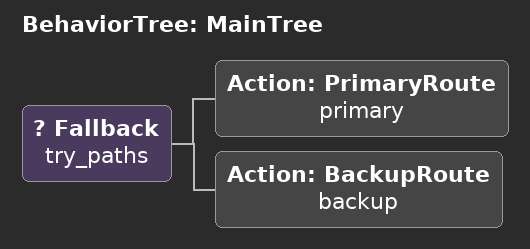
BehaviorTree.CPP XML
<?xml version="1.0" encoding="UTF-8"?>
<root BTCPP_format="4" main_tree_to_execute="MainTree">
  <BehaviorTree ID="MainTree">
    <Fallback name="try_paths">
      <Action ID="PrimaryRoute" name="primary"/>
      <Action ID="BackupRoute" name="backup"/>
    </Fallback>
  </BehaviorTree>
</root>
